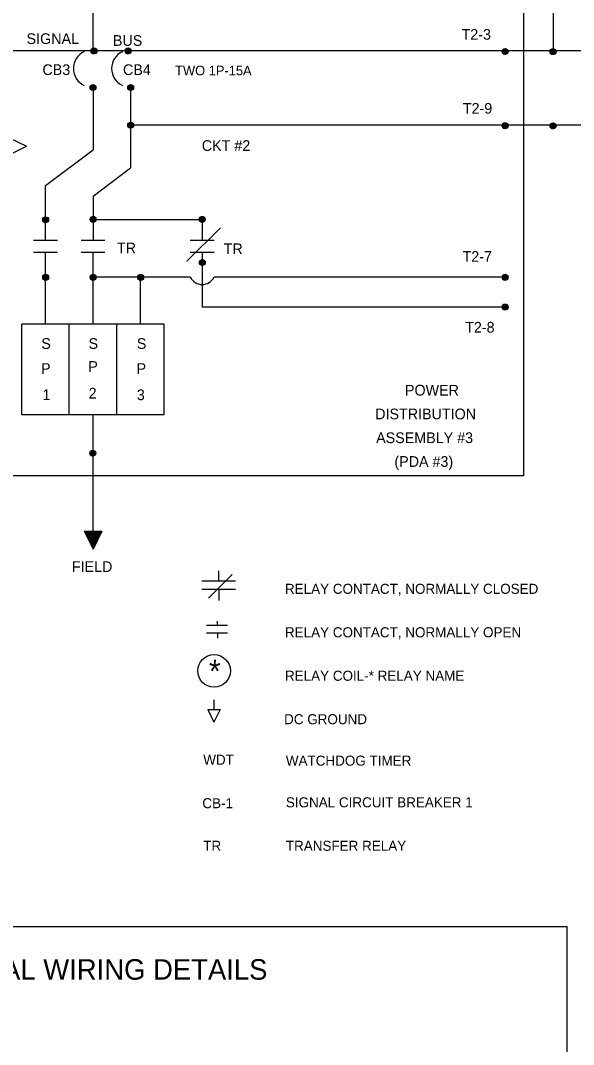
# Model space of a CAD drawing. Extents: x -112652 to 853, y -102343 to 1855.
# Drawn here: x -103784 to -103404, y -94559 to -93857 of the extents above; entities that cross this region are included whole.
import ezdxf

# ---------------------------------------------------------------- set-up
doc = ezdxf.new("R2010")
doc.units = 0
doc.layers.add('Level 1', color=7, linetype='Continuous')

msp = doc.modelspace()

# ---------------------------------------------------------------- linework, layer by layer
at = {"layer": 'Level 1'}
for p, q in [((-103438.73, -93710.26), (-103438.73, -94168.85)), ((-103734.27, -93877.39), (-103734.27, -93785.68)), ((-103418.35, -93840.7), (-103418.35, -93877.39)), ((-103735.68, -93877.43), (-103731.84, -93876.47)), ((-103735.61, -93876.97), (-103732.08, -93876.1)), ((-103735.61, -93877.84), (-103731.65, -93876.87)), ((-103735.48, -93876.54), (-103732.42, -93875.8)), ((-103735.24, -93876.15), (-103732.9, -93875.56)), ((-103712.2, -93877.43), (-103708.36, -93876.47)), ((-103712.14, -93876.97), (-103708.61, -93876.1)), ((-103712.14, -93877.84), (-103708.17, -93876.87)), ((-103712.01, -93876.54), (-103708.94, -93875.8)), ((-103711.77, -93876.15), (-103709.42, -93875.56)), ((-103453.46, -93877.81), (-103449.62, -93876.84)), ((-103453.39, -93877.34), (-103449.86, -93876.47)), ((-103453.26, -93876.91), (-103450.2, -93876.17)), ((-103453.02, -93876.52), (-103450.68, -93875.93)), ((-103420.56, -93877.93), (-103416.72, -93876.96)), ((-103420.5, -93877.46), (-103416.97, -93876.59)), ((-103420.37, -93877.03), (-103417.3, -93876.29)), ((-103420.13, -93876.64), (-103417.78, -93876.05)), ((-103734.27, -93877.39), (-103850.53, -93877.39)), ((-103735.48, -93878.24), (-103731.6, -93877.31)), ((-103735.26, -93878.66), (-103731.63, -93877.79)), ((-103734.91, -93878.96), (-103731.82, -93878.32)), ((-103734.38, -93879.3), (-103732.21, -93878.85)), ((-103398.23, -93877.39), (-103734.27, -93877.39)), ((-103712.01, -93878.24), (-103708.12, -93877.31)), ((-103711.79, -93878.66), (-103708.16, -93877.79)), ((-103711.43, -93878.96), (-103708.35, -93878.32)), ((-103710.9, -93879.3), (-103708.73, -93878.85)), ((-103453.39, -93878.21), (-103449.43, -93877.24)), ((-103453.26, -93878.61), (-103449.38, -93877.68)), ((-103453.04, -93879.03), (-103449.41, -93878.16)), ((-103452.69, -93879.33), (-103449.6, -93878.69)), ((-103452.16, -93879.67), (-103449.99, -93879.22)), ((-103420.5, -93878.33), (-103416.53, -93877.36)), ((-103420.37, -93878.73), (-103416.48, -93877.8)), ((-103420.15, -93879.15), (-103416.52, -93878.28)), ((-103419.79, -93879.45), (-103416.71, -93878.81)), ((-103419.26, -93879.79), (-103417.09, -93879.34)), ((-103736.33, -93902.5), (-103732.49, -93901.54)), ((-103736.26, -93902.04), (-103732.73, -93901.17)), ((-103736.26, -93902.9), (-103732.3, -93901.94)), ((-103736.13, -93901.6), (-103733.07, -93900.86)), ((-103736.13, -93903.3), (-103732.25, -93902.37)), ((-103735.91, -93903.72), (-103732.28, -93902.86)), ((-103735.89, -93901.22), (-103733.55, -93900.62)), ((-103735.56, -93904.03), (-103732.47, -93903.38)), ((-103735.03, -93904.36), (-103732.86, -93903.91)), ((-103734.27, -93902.45), (-103734.27, -93945.24)), ((-103710.48, -93902.5), (-103706.64, -93901.54)), ((-103710.42, -93902.04), (-103706.88, -93901.17)), ((-103710.42, -93902.9), (-103706.45, -93901.94)), ((-103710.29, -93901.6), (-103707.22, -93900.86)), ((-103710.29, -93903.3), (-103706.4, -93902.37)), ((-103710.06, -93903.72), (-103706.43, -93902.86)), ((-103710.05, -93901.22), (-103707.7, -93900.62)), ((-103709.71, -93904.03), (-103706.63, -93903.38)), ((-103709.18, -93904.36), (-103707.01, -93903.91)), ((-103708.42, -93902.45), (-103708.42, -93957.7)), ((-103710.48, -93928.39), (-103706.64, -93927.43)), ((-103710.42, -93927.92), (-103706.88, -93927.06)), ((-103710.42, -93928.79), (-103706.45, -93927.83)), ((-103710.29, -93927.49), (-103707.22, -93926.75)), ((-103710.29, -93929.19), (-103706.4, -93928.26)), ((-103710.06, -93929.61), (-103706.43, -93928.74)), ((-103710.05, -93927.11), (-103707.7, -93926.51)), ((-103709.71, -93929.92), (-103706.63, -93929.27)), ((-103709.18, -93930.25), (-103707.01, -93929.8)), ((-103398.23, -93928.34), (-103708.42, -93928.34)), ((-103453.46, -93928.76), (-103449.62, -93927.8)), ((-103453.39, -93928.3), (-103449.86, -93927.43)), ((-103453.39, -93929.16), (-103449.43, -93928.2)), ((-103453.26, -93927.86), (-103450.2, -93927.12)), ((-103453.26, -93929.57), (-103449.38, -93928.63)), ((-103453.04, -93929.98), (-103449.41, -93929.12)), ((-103453.02, -93927.48), (-103450.68, -93926.88)), ((-103452.69, -93930.29), (-103449.6, -93929.65)), ((-103452.16, -93930.63), (-103449.99, -93930.18)), ((-103420.56, -93928.88), (-103416.72, -93927.92)), ((-103420.5, -93928.42), (-103416.97, -93927.55)), ((-103420.5, -93929.28), (-103416.53, -93928.32)), ((-103420.37, -93927.98), (-103417.3, -93927.24)), ((-103420.37, -93929.68), (-103416.48, -93928.75)), ((-103420.15, -93930.1), (-103416.52, -93929.24)), ((-103420.13, -93927.6), (-103417.78, -93927)), ((-103419.79, -93930.41), (-103416.71, -93929.76)), ((-103419.26, -93930.74), (-103417.09, -93930.29)), ((-103792.19, -93936.83), (-103779.92, -93942.84)), ((-103792.19, -93948.84), (-103779.95, -93942.84)), ((-103766.88, -93969.64), (-103734.27, -93945.24)), ((-103734.27, -93977.04), (-103708.42, -93957.7)), ((-103766.88, -94007.23), (-103766.88, -93969.64)), ((-103734.27, -93977.04), (-103734.27, -94007.23)), ((-103768.83, -93993.29), (-103764.99, -93992.32)), ((-103768.76, -93992.82), (-103765.23, -93991.95)), ((-103768.76, -93993.69), (-103764.79, -93992.72)), ((-103768.63, -93992.39), (-103765.56, -93991.65)), ((-103768.63, -93994.09), (-103764.75, -93993.16)), ((-103768.41, -93994.51), (-103764.78, -93993.64)), ((-103768.39, -93992), (-103766.05, -93991.41)), ((-103768.05, -93994.81), (-103764.97, -93994.17)), ((-103767.53, -93995.15), (-103765.36, -93994.7)), ((-103736.21, -93993.03), (-103732.38, -93992.07)), ((-103736.15, -93992.56), (-103732.62, -93991.7)), ((-103736.15, -93993.43), (-103732.18, -93992.47)), ((-103736.02, -93992.13), (-103732.95, -93991.39)), ((-103736.02, -93993.83), (-103732.14, -93992.9)), ((-103735.8, -93994.25), (-103732.17, -93993.38)), ((-103735.78, -93991.75), (-103733.44, -93991.15)), ((-103735.44, -93994.56), (-103732.36, -93993.91)), ((-103734.91, -93994.89), (-103732.75, -93994.44)), ((-103734.27, -93992.97), (-103659.35, -93992.97)), ((-103661.4, -93993.01), (-103657.56, -93992.05)), ((-103661.34, -93992.55), (-103657.81, -93991.68)), ((-103661.34, -93993.42), (-103657.37, -93992.45)), ((-103661.21, -93992.11), (-103658.14, -93991.38)), ((-103661.21, -93993.82), (-103657.32, -93992.89)), ((-103660.99, -93994.23), (-103657.36, -93993.37)), ((-103660.97, -93991.73), (-103658.62, -93991.13)), ((-103660.63, -93994.54), (-103657.55, -93993.9)), ((-103660.1, -93994.88), (-103657.93, -93994.43)), ((-103659.35, -93992.97), (-103659.35, -94007.23)), ((-103669.87, -94021.75), (-103646.81, -93998.69)), ((-103775.04, -94007.23), (-103758.73, -94007.23)), ((-103742.42, -94007.23), (-103726.12, -94007.23)), ((-103667.5, -94007.26), (-103651.19, -94007.26)), ((-103775.04, -94015.38), (-103758.73, -94015.38)), ((-103766.88, -94064.78), (-103766.88, -94015.32)), ((-103742.42, -94015.38), (-103726.12, -94015.38)), ((-103734.27, -94064.78), (-103734.27, -94015.32)), ((-103667.5, -94015.41), (-103651.19, -94015.41)), ((-103659.35, -94015.34), (-103659.35, -94053.1)), ((-103661.29, -94022.58), (-103657.45, -94021.62)), ((-103661.23, -94022.12), (-103657.69, -94021.25)), ((-103661.23, -94022.99), (-103657.26, -94022.02)), ((-103661.1, -94021.69), (-103658.03, -94020.95)), ((-103661.1, -94023.39), (-103657.21, -94022.46)), ((-103660.87, -94023.81), (-103657.24, -94022.94)), ((-103660.86, -94021.3), (-103658.51, -94020.71)), ((-103660.52, -94024.11), (-103657.44, -94023.47)), ((-103659.99, -94024.45), (-103657.82, -94024)), ((-103768.76, -94032.31), (-103765.23, -94031.44)), ((-103768.63, -94031.88), (-103765.56, -94031.14)), ((-103768.39, -94031.49), (-103766.05, -94030.9)), ((-103736.15, -94032.31), (-103732.62, -94031.44)), ((-103736.02, -94031.88), (-103732.95, -94031.14)), ((-103735.78, -94031.49), (-103733.44, -94030.9)), ((-103703.54, -94032.31), (-103700.01, -94031.44)), ((-103703.41, -94031.88), (-103700.34, -94031.14)), ((-103703.17, -94031.49), (-103700.82, -94030.9)), ((-103453.39, -94032.29), (-103449.86, -94031.43)), ((-103453.26, -94031.86), (-103450.2, -94031.12)), ((-103453.02, -94031.48), (-103450.68, -94030.88)), ((-103768.83, -94032.78), (-103764.99, -94031.81)), ((-103768.76, -94033.18), (-103764.79, -94032.21)), ((-103768.63, -94033.58), (-103764.75, -94032.65)), ((-103768.41, -94034), (-103764.78, -94033.13)), ((-103768.05, -94034.3), (-103764.97, -94033.66)), ((-103767.53, -94034.64), (-103765.36, -94034.19)), ((-103736.21, -94032.78), (-103732.38, -94031.81)), ((-103736.15, -94033.18), (-103732.18, -94032.21)), ((-103736.02, -94033.58), (-103732.14, -94032.65)), ((-103735.8, -94034), (-103732.17, -94033.13)), ((-103735.44, -94034.3), (-103732.36, -94033.66)), ((-103734.91, -94034.64), (-103732.75, -94034.19)), ((-103667.5, -94032.71), (-103734.27, -94032.71)), ((-103703.6, -94032.78), (-103699.76, -94031.81)), ((-103703.54, -94033.18), (-103699.57, -94032.21)), ((-103703.41, -94033.58), (-103699.52, -94032.65)), ((-103703.19, -94034), (-103699.56, -94033.13)), ((-103702.83, -94034.3), (-103699.75, -94033.66)), ((-103702.3, -94034.64), (-103700.13, -94034.19)), ((-103701.66, -94064.78), (-103701.66, -94032.71)), ((-103451.4, -94032.71), (-103651.19, -94032.71)), ((-103453.46, -94032.76), (-103449.62, -94031.8)), ((-103453.39, -94033.16), (-103449.43, -94032.2)), ((-103453.26, -94033.56), (-103449.38, -94032.63)), ((-103453.04, -94033.98), (-103449.41, -94033.11)), ((-103452.69, -94034.29), (-103449.6, -94033.64)), ((-103452.16, -94034.62), (-103449.99, -94034.17)), ((-103453.46, -94053.14), (-103449.62, -94052.18)), ((-103453.39, -94052.68), (-103449.86, -94051.81)), ((-103453.39, -94053.54), (-103449.43, -94052.58)), ((-103453.26, -94052.24), (-103450.2, -94051.5)), ((-103453.02, -94051.86), (-103450.68, -94051.26)), ((-103451.4, -94053.1), (-103659.35, -94053.1)), ((-103453.26, -94053.95), (-103449.38, -94053.01)), ((-103453.04, -94054.36), (-103449.41, -94053.5)), ((-103452.69, -94054.67), (-103449.6, -94054.03)), ((-103452.16, -94055.01), (-103449.99, -94054.56)), ((-103783.19, -94126.98), (-103783.19, -94064.78)), ((-103685.35, -94064.78), (-103783.19, -94064.78)), ((-103750.58, -94126.98), (-103750.58, -94064.78)), ((-103717.97, -94126.98), (-103717.97, -94064.78)), ((-103685.35, -94126.98), (-103685.35, -94064.78)), ((-103685.35, -94126.98), (-103783.19, -94126.98)), ((-103734.27, -94219.18), (-103734.27, -94126.98)), ((-103736.48, -94153.44), (-103732.64, -94152.48)), ((-103736.41, -94152.97), (-103732.88, -94152.11)), ((-103736.41, -94153.84), (-103732.45, -94152.88)), ((-103736.28, -94152.54), (-103733.22, -94151.8)), ((-103736.28, -94154.24), (-103732.4, -94153.31)), ((-103736.06, -94154.66), (-103732.43, -94153.79)), ((-103736.04, -94152.16), (-103733.7, -94151.56)), ((-103735.71, -94154.97), (-103732.62, -94154.32)), ((-103735.18, -94155.3), (-103733.01, -94154.85)), ((-103438.73, -94168.85), (-104029.81, -94168.85)), ((-103740.27, -94206.95), (-103728.26, -94206.95)), ((-103740.27, -94206.95), (-103734.27, -94219.18)), ((-103739.15, -94206.93), (-103739.15, -94209.21)), ((-103738.34, -94210.88), (-103738.34, -94206.94)), ((-103737.52, -94206.96), (-103737.52, -94212.49)), ((-103736.71, -94206.95), (-103736.71, -94214.16)), ((-103735.89, -94206.95), (-103735.89, -94215.87)), ((-103735.08, -94206.94), (-103735.08, -94217.5)), ((-103734.27, -94219.23), (-103734.26, -94206.95)), ((-103728.26, -94206.95), (-103734.27, -94219.22)), ((-103733.45, -94206.95), (-103733.45, -94217.5)), ((-103732.63, -94206.94), (-103732.63, -94215.87)), ((-103731.82, -94206.95), (-103731.82, -94214.19)), ((-103731, -94206.95), (-103731, -94212.55)), ((-103730.18, -94206.94), (-103730.18, -94210.9)), ((-103729.37, -94206.94), (-103729.37, -94209.21)), ((-103648.01, -94241.15), (-103648.01, -94234.14)), ((-103636.5, -94241.15), (-103659.51, -94241.15)), ((-103638.66, -94236.53), (-103654.94, -94252.8)), ((-103636.5, -94246.9), (-103659.51, -94246.9)), ((-103648.01, -94246.9), (-103648.01, -94254.55)), ((-103649.1, -94268.61), (-103649.1, -94271.66)), ((-103641.91, -94271.66), (-103656.29, -94271.66)), ((-103641.91, -94276.87), (-103656.29, -94276.87)), ((-103648.92, -94277.06), (-103648.92, -94280.4)), ((-103651.38, -94322.61), (-103651.38, -94328.83)), ((-103655.56, -94329.35), (-103651.33, -94337.98)), ((-103655.56, -94329.35), (-103647.09, -94329.35)), ((-103647.09, -94329.35), (-103651.33, -94338.01)), ((-104130.51, -94478.07), (-103408.74, -94478.07)), ((-103408.74, -95088.55), (-103408.74, -94478.07))]:
    msp.add_line(p, q, dxfattribs=at)
for centre, radius in [((-103733.62, -93877.39), 2.04), ((-103710.15, -93877.39), 2.04), ((-103451.4, -93877.76), 2.04), ((-103418.51, -93877.88), 2.04), ((-103734.27, -93902.45), 2.04), ((-103708.43, -93902.45), 2.04), ((-103708.42, -93928.34), 2.04), ((-103451.4, -93928.71), 2.04), ((-103418.51, -93928.83), 2.04), ((-103766.77, -93993.24), 2.04), ((-103734.16, -93992.98), 2.04), ((-103659.35, -93992.97), 2.04), ((-103659.23, -94022.54), 2.04), ((-103766.77, -94032.73), 2.04), ((-103734.16, -94032.73), 2.04), ((-103701.55, -94032.73), 2.04), ((-103451.4, -94032.71), 2.04), ((-103451.4, -94053.1), 2.04), ((-103734.42, -94153.39), 2.04), ((-103651.15, -94302.79), 11.19)]:
    msp.add_circle(centre, radius, dxfattribs=at)
for centre, radius, start, end in [((-103734.98, -93889.51), 12.75, 114.70108, 245.29892), ((-103708.76, -93889.51), 12.75, 114.70108, 245.29892), ((-103659.35, -94028.46), 9.19, 207.53209, 332.46791)]:
    msp.add_arc(centre, radius, start, end, dxfattribs=at)

# ---------------------------------------------------------------- texts
for s, height, p in [('T2-3', 7.338, (-103481.32, -93869.71)), ('SIGNAL', 7.338, (-103779.86, -93872.65)), ('BUS', 7.338, (-103720.61, -93873.91)), ('CB3', 7.338, (-103768.99, -93893.94)), ('CB4', 7.338, (-103713.68, -93893.94)), ('TWO 1P-15A', 6.604, (-103677.91, -93894.16)), ('T2-9', 7.338, (-103480.43, -93920.46)), ('CKT #2', 7.338, (-103659.61, -93946)), ('TR', 7.338, (-103717.84, -94016.28)), ('TR', 7.338, (-103644.6, -94016.81)), ('T2-7', 7.338, (-103480.64, -94022.1)), ('T2-8', 7.338, (-103478.84, -94070.68)), ('S', 7.34, (-103769.74, -94081.84)), ('S', 7.34, (-103737.32, -94081.84)), ('S', 7.34, (-103704.19, -94081.84)), ('P', 7.34, (-103769.92, -94098.98)), ('P', 7.34, (-103737.49, -94097.59)), ('P', 7.34, (-103704.37, -94098.98)), ('2', 7.34, (-103737.26, -94115.9)), ('POWER', 7.338, (-103520.16, -94113.86)), ('1', 7.34, (-103768.96, -94116.99)), ('3', 7.34, (-103704.19, -94116.99)), ('DISTRIBUTION', 7.3375, (-103540.58, -94130.16)), ('ASSEMBLY #3', 7.3375, (-103539.94, -94146.47)), ('(PDA #3)', 7.338, (-103527.41, -94162.77)), ('FIELD', 7.338, (-103748.79, -94234.92)), ('RELAY CONTACT, NORMALLY CLOSED', 6.9033, (-103602.51, -94249.91)), ('RELAY CONTACT, NORMALLY OPEN', 6.9033, (-103602.51, -94279.73)), ('*', 15.53, (-103654.68, -94310.68)), ('RELAY COIL-* RELAY NAME', 6.9033, (-103602.51, -94309.55)), ('DC GROUND', 6.903, (-103603.12, -94339.37)), ('WDT', 6.903, (-103658.6, -94367.19)), ('WATCHDOG TIMER', 6.9033, (-103601.9, -94367.8)), ('SIGNAL CIRCUIT BREAKER 1', 6.9033, (-103601.9, -94396.4)), ('CB-1', 6.903, (-103659.21, -94397.01)), ('TR', 6.903, (-103658.6, -94426.22)), ('TRANSFER RELAY', 6.9033, (-103601.9, -94426.22)), ('INPUT FILE - TYPICAL WIRING DETAILS', 14.088, (-103970.43, -94514.66))]:
    msp.add_text(s, height=height, dxfattribs=at).set_placement(p)

doc.saveas('drawing.dxf')
